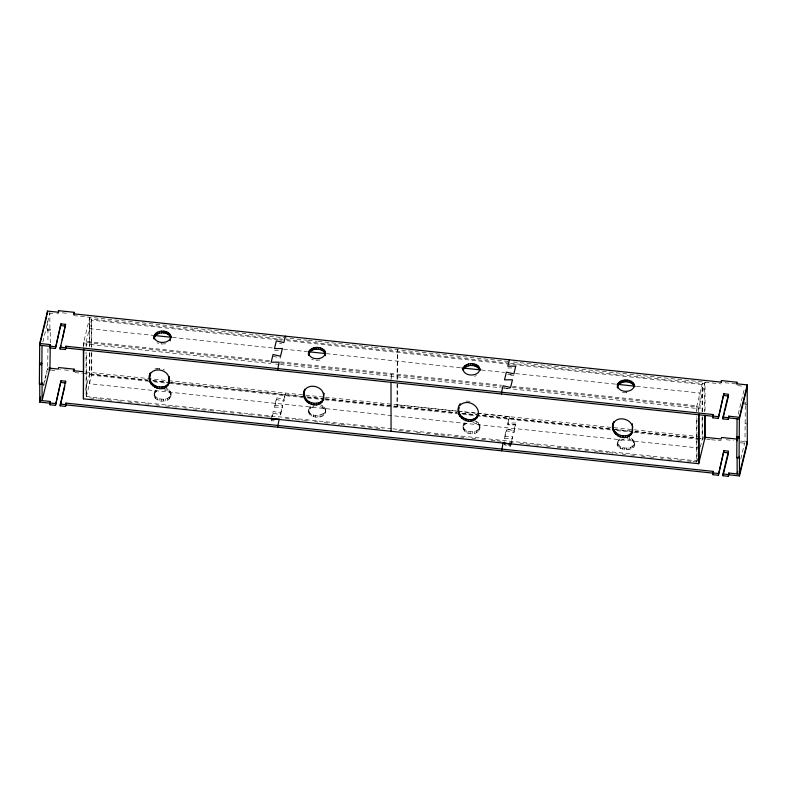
<?xml version="1.0" encoding="UTF-8"?>
<svg xmlns="http://www.w3.org/2000/svg" width="787" height="787" viewBox="0 0 787 787"><rect width="100%" height="100%" fill="white"/><g stroke="black" fill="none" stroke-linecap="round" stroke-linejoin="round"><path stroke-width="0.59" stroke-dasharray="3.94 2.95" d="M171.005 394.799L169.441 392.083L166.037 390.254L166.027 388.493C174.252 390.027 171.3 401.99 163.44 400.967C157.302 402.787 149.874 394.208 157.607 390.834M155.993 391.847L155.993 390.086C148.231 399.422 171.054 403.485 170.995 393.038M325.454 409.329C328.169 421.33 302.395 418.418 310.452 408.128L310.452 406.377C300.772 421.694 339.138 414.641 320.486 404.784M474.945 421.075C483.169 422.599 480.208 434.562 472.357 433.539C466.209 435.359 458.782 426.78 466.524 423.416M464.91 424.419L464.91 422.658C457.149 431.994 479.962 436.057 479.913 425.619M634.371 443.691L632.807 440.976L631.292 439.913L631.292 438.152C647.357 457.109 598.927 448.452 625.075 438.693M619.369 440.74L619.369 438.979C611.607 448.315 634.42 452.377 634.371 441.93M42.852 342.02L49.856 313.088L49.876 330.884L47.564 330.638L47.545 319.955M47.564 330.638L47.928 329.104L50.25 329.35L50.27 342.778M49.876 330.884L50.25 329.35M47.958 348.641L47.614 369.703L48.282 369.772M58.268 313.777L56.89 313.826M43.413 385.305L47.604 367.942M43.688 385.905L44.18 383.879M44.672 381.852L45.164 379.826M45.646 377.799L46.138 375.783M46.63 373.756L47.122 371.73M83.363 347.195L83.363 343.752L89.757 317.289L89.797 346.683M85.498 390.283L89.826 372.399L89.797 351.582M156.829 370.008L157.203 368.473L161.365 368.837M159.328 370.028L159.702 368.493M271.249 419.077L273.109 411.404L280.625 413.067L280.625 414.828L273.109 413.155L273.109 411.404M274.555 405.433L282.484 405.394L282.484 407.154L274.555 407.184L276.404 397.76L283.93 399.422L283.93 401.183L276.414 399.511L276.404 397.76M273.109 413.155L271.249 420.829L274.653 420.819M274.555 407.184L276.414 399.511M280.625 413.067L282.484 405.394M283.93 399.422L285.474 393.028L283.93 401.183M280.625 414.828L282.484 407.154M397.425 384.046L397.081 406.397L397.051 384.331M504.585 436.716L512.514 436.647L512.524 438.428L504.595 438.467L504.585 436.687L506.444 429.013L513.96 430.676L513.96 432.466L506.444 430.764L506.444 429.013L513.96 430.705L515.819 423.003L507.89 423.072L507.89 424.823L515.819 424.793L515.819 423.003M507.89 423.072L509.435 416.648L460.749 411.512M504.595 438.467L506.444 430.764M512.514 436.647L510.665 446.111L504.221 444.675L510.665 446.081M510.93 445.009L512.524 438.408M513.96 432.466L515.819 424.764L507.89 424.803L509.435 416.648M698.62 412.073L698.62 408.63L705.014 382.197L705.054 411.591M697.587 458.457L696.741 461.959L696.682 416.648M700.351 447.055L702.398 438.595L702.368 416.549M738.196 414.178L744.64 387.568M747.257 404.429L744.935 404.184L745.309 402.649L744.984 440.327M740.783 458.87L744.709 442.668M310.452 408.128L314.013 406.426M474.433 376.334L476.381 375.635M154.872 368.965L157.203 368.473M165.526 343.762L161.158 344.057L157.154 342.876M319.984 360.043L315.617 360.348M622.409 392.536L628.892 392.654M274.486 350.323L280.142 350.294M507.822 367.962L513.478 367.932M466.111 401.055L470.282 401.409M62.458 312.842L69.207 313.551M725.043 382.738L736.917 383.987M48.873 312.98L54.214 313.541M73.663 315.597L192.923 328.169M194.133 328.297L307.314 340.23M308.268 340.338L317.053 341.263M318.037 341.361L363.299 346.142M364.42 346.26L373.038 347.165M374.189 347.283L508.146 361.41M513.36 361.99L721.099 383.899M737.734 385.65L743.666 386.279M509.327 363.141L89.384 318.824L89.423 347.008M510.547 363.269L704.64 383.731L704.68 411.896M278.313 339.827L91.459 320.122L91.499 347.047M279.533 339.954L281.972 340.21M286.862 340.722L702.083 384.509L702.122 412.663M89.393 328.651L152.904 335.341M172.442 337.407L273.807 348.09M283.576 349.123L306.782 351.573M326.32 353.629L461.88 367.923M481.418 369.988L504.624 372.438M515.613 373.589L615.759 384.154M636.516 386.338L700.017 393.038L700.046 411.394M269.488 360.761L86.304 341.44L86.314 346.339M280.477 361.912L501.526 385.227M512.514 386.387L696.928 405.826L696.928 410.725M269.282 361.784L83.737 342.188L83.737 345.867M280.27 362.945L501.23 386.25M512.219 387.401L698.994 407.095L698.994 410.775M83.363 343.752L270.826 363.525M275.627 364.027L279.237 364.411M280.438 364.538L500.345 387.725M501.545 387.853L505.146 388.237M506.346 388.355L698.62 408.63M744.964 423.711L747.276 423.957M85.901 371.985L167.434 380.583M168.654 380.711L324.421 397.14M325.434 397.238L459.529 411.385M59.625 369.398L60.599 369.497M64.455 369.91L71.214 370.618M397.455 404.862L457.267 411.168M458.496 411.306L475.584 413.106M476.804 413.234L703.863 437.178M740.626 441.054L744.63 441.477M726.303 439.726L733.425 440.474M89.452 373.933L148.054 380.111M152.934 380.623L170.022 382.433M171.241 382.561L305.523 396.717M306.743 396.845L323.841 398.645M325.061 398.773L456.903 412.703M461.782 413.224L611.932 429.053M613.152 429.181L630.249 430.991M635.129 431.502L703.489 438.713M50.948 370.057L56.29 370.618M74.952 372.585L82.261 373.353M83.471 373.481L147.966 380.288M152.835 380.8L167.434 382.334M168.654 382.462L302.513 396.579M307.383 397.101L324.421 398.891M325.641 399.019L457.099 412.88M461.969 413.401L614.086 429.466M615.306 429.594L633.565 431.522M634.775 431.65L705.359 439.087M706.569 439.215L710.218 439.608M711.438 439.736L721.177 440.759M740.183 442.766L744.925 443.268M148.93 381.252L91.528 375.202L91.499 351.946M153.819 381.774L168.467 383.318M169.687 383.446L302.808 397.484M307.687 397.996L323.565 399.668M324.785 399.796L457.906 413.834M462.786 414.346L611.784 430.066M616.664 430.578L632.541 432.25M633.761 432.378L699.712 439.333M700.086 448.118L89.472 383.731L89.423 351.887M391.68 428.718L86.373 396.52L86.314 352.458M392.91 428.846L696.997 460.907L696.938 415.625M89.807 397.937L97.017 398.694M98.227 398.822L106.639 399.707M107.839 399.835L112.639 400.337M117.45 400.849L122.26 401.36M128.261 401.99L134.272 402.619M135.472 402.747L141.483 403.387M145.083 403.761L149.894 404.272M155.905 404.902L159.505 405.285M165.516 405.915L171.527 406.554M172.727 406.682L178.738 407.312M183.538 407.814L187.149 408.197M193.159 408.837L196.76 409.21M201.57 409.722L208.781 410.48M209.981 410.607L215.982 411.237M220.793 411.749L225.603 412.25M230.404 412.762L234.014 413.136M238.815 413.647L243.626 414.159M248.436 414.66L253.237 415.172M258.047 415.674L265.258 416.431M266.459 416.559L271.259 417.071M285.681 418.586L292.892 419.353M295.292 419.599L302.503 420.366M303.713 420.494L308.514 420.996M314.525 421.625L318.125 422.009M324.136 422.649L330.147 423.278M331.347 423.406L339.758 424.291M340.958 424.419L345.768 424.921M352.979 425.688L355.38 425.934M361.39 426.574L367.401 427.203M368.601 427.331L374.612 427.971M375.812 428.089L383.023 428.856M398.645 430.499L404.646 431.138M405.846 431.256L410.657 431.768M416.667 432.397L421.468 432.909M426.279 433.411L429.889 433.794M434.69 434.306L439.5 434.808M440.7 434.936L449.111 435.821M453.922 436.332L458.723 436.834M459.923 436.962L467.134 437.72M471.944 438.231L476.745 438.733M481.555 439.244L486.366 439.746M491.167 440.258L495.977 440.769M497.177 440.887L504.388 441.655M509.199 442.156L514 442.668M520.01 443.297L523.611 443.681M526.021 443.937L533.232 444.694M534.432 444.822L541.643 445.58M546.444 446.091L551.254 446.593M557.265 447.223L560.865 447.606M564.476 447.99L570.477 448.62M571.677 448.747L580.098 449.633M584.898 450.144L588.509 450.518M594.51 451.158L598.12 451.531M599.32 451.659L607.731 452.545M608.931 452.673L617.342 453.558M622.153 454.069L625.754 454.453M630.564 454.955L635.375 455.466M641.375 456.096L644.986 456.48M649.787 456.981L654.597 457.493M660.608 458.123L663.008 458.378M667.819 458.88L672.619 459.392M677.43 459.903L682.231 460.405M687.041 460.916L691.852 461.418M693.052 461.546L699.063 462.205M627.288 438.733L631.292 439.913M472.83 422.412L478.348 424.655L479.913 427.371M163.912 389.84L166.037 390.254M504.152 387.784L510.596 389.24M279.562 343.368L281.707 343.84M273.04 356.295L280.556 357.967L280.556 356.206M311.613 359.167L313.501 359.934M320.486 406.545L323.89 408.374L325.454 411.089M162.968 369.329L164.522 369.979M744.935 401.813L744.935 404.184M702.358 411.65L702.329 383.485L696.672 406.859L696.682 411.749M702.122 417.563L702.152 439.589M634.312 443.396L634.312 445.157M633.86 440.504L633.86 442.264M633.683 444.803L633.683 446.554M632.807 439.215L632.807 440.976M632.522 446.052L632.522 447.803M630.908 447.055L630.918 448.816M629.403 437.385L629.403 439.146M628.961 447.754L628.97 449.515M626.737 391.237L626.747 392.988M626.816 448.098L626.816 449.849M624.603 448.059L624.603 449.81M622.487 447.636L622.487 449.397M620.599 446.868L620.599 448.629M619.084 445.806L619.084 447.567M618.208 440.228L618.208 441.989M618.031 444.517L618.031 446.278M617.579 441.635L617.52 444.852M479.854 427.075L479.854 428.836M479.401 424.193L479.401 425.944M479.224 428.482L479.224 430.243M478.348 422.904L478.348 424.655M478.063 429.732L478.063 431.492M476.833 421.842L476.833 423.593M476.45 430.745L476.46 432.496M474.512 431.443L474.512 433.194M472.357 431.778L472.357 433.539M470.144 431.738L470.144 433.499M468.029 431.325L468.029 433.076M466.14 430.558L466.14 432.319M464.625 429.495L464.625 431.246M463.75 423.908L463.75 425.669M463.573 428.207L463.573 429.958M463.12 425.314L463.061 428.541M397.425 379.147L397.386 349.733L397.051 379.462M391.365 378.104L391.365 374.661L390.991 379.639M325.395 410.794L325.395 412.545M324.942 407.902L324.942 409.663M324.765 412.201L324.765 413.952M323.89 406.613L323.89 408.374M323.605 413.441L323.605 415.202M322.375 405.551L322.375 407.312M321.991 414.454L322.001 416.215M320.053 415.152L320.053 416.913M317.899 415.497L317.899 417.248M315.685 415.457L315.685 417.208M313.57 415.034L313.57 416.795M311.682 414.267L311.682 416.028M310.167 413.205L310.167 414.965M309.291 407.627L309.301 409.378M309.114 411.916L309.114 413.677M308.661 409.024L308.602 412.25M170.936 394.503L170.936 396.264M170.484 391.611L170.484 393.372M170.307 395.91L170.307 397.671M169.431 390.322L169.441 392.083M169.146 397.16L169.146 398.92M167.916 389.26L167.916 391.021M167.542 398.163L167.542 399.924M165.595 398.861L165.595 400.622M163.44 399.206L163.44 400.967M161.158 342.306L161.158 344.057M161.227 399.166L161.237 400.927M159.112 398.743L159.112 400.504M157.223 397.986L157.233 399.737M155.708 396.914L155.708 398.675M154.832 391.336L154.842 393.097M154.655 395.625L154.655 397.386M154.203 392.743L154.144 395.959M91.735 347.234L91.705 319.069L86.049 342.434L86.058 346.113M91.745 352.133L91.774 374.179L86.117 397.543L86.058 352.232M47.928 329.104L47.948 342.532M513.891 375.576L507.448 374.14L513.891 375.596"/><path stroke-width="1.18" d="M154.134 335.882C153.898 344.49 170.612 344.637 170.927 336.177C168.497 328.317 152.403 329.812 154.075 339.099C154.577 331.17 168.723 330.776 170.927 337.938L170.927 336.177M308.593 352.163C308.356 360.771 325.061 360.928 325.385 352.468C322.955 344.608 306.851 346.103 308.534 355.39C308.848 346.919 325.552 347.077 325.326 355.685L325.326 353.934M463.051 368.454C462.815 377.062 479.519 377.219 479.844 368.749C477.67 361.489 463.002 362.02 463.051 370.215C465.707 363.751 477.552 363.801 479.844 370.51L479.844 368.749M617.51 384.764C617.274 393.382 633.978 393.53 634.302 385.069C631.872 377.209 615.768 378.704 617.441 387.991C617.952 380.062 632.099 379.668 634.302 386.83L634.302 385.069M149.678 376.334L150.376 372.94C143.598 385.325 164.631 395.851 169.038 382.6L167.71 385.797M168.664 384.135L169.362 376.835L168.998 382.275L169.362 380.741M304.136 392.624L304.835 389.221C298.057 401.616 319.089 412.142 323.496 398.891L322.158 402.088M323.123 400.426L323.821 393.116L323.447 398.566L323.821 397.032M476.617 418.379L477.955 415.172C472.672 429.456 450.99 416.185 460.257 403.849L459.293 405.512M477.581 416.707C481.969 406.289 467.212 397.838 459.883 405.384M613.053 425.196L613.752 421.802C606.974 434.188 628.006 444.714 632.414 431.463L631.076 434.66M632.04 432.998L632.738 426.672M50.27 346.437L49.925 368.188L42.085 400.593L42.065 382.816L41.691 384.351L39.38 384.105L39.694 343.486L47.535 311.081L58.218 312.213L58.592 310.678L74.037 312.301L73.948 314.446M46.699 316.315L39.694 345.247L50.378 346.369L50.378 344.608L39.694 343.486M47.053 314.869L47.535 311.081M41.691 384.351L42.016 345.493M39.38 384.105L39.743 382.571M62.262 339.827L65.577 324.352L60.943 323.86L55.415 348.474L50.014 347.903L50.378 344.608M50.014 347.903L50.378 346.369M58.504 312.813L58.592 310.678M40.609 396.874L39.773 400.347L50.457 401.478L50.083 404.764L55.493 405.335L61.012 380.731L65.646 381.213L65.655 382.974L61.022 382.482M50.457 403.229L39.773 402.108L40.265 400.081M55.415 348.474L60.943 323.86M74.037 312.301L73.663 313.836L721.099 382.138L721.472 380.603L736.917 382.236L736.543 383.771L747.227 384.892L739.387 417.297L728.703 416.166L728.339 419.461L722.928 418.891L722.928 417.14L728.457 394.287L723.824 393.795L718.295 418.409L712.894 417.838L713.258 414.542L65.823 346.241L65.459 349.536L60.048 348.966L65.577 324.352M60.048 348.966L60.884 345.532M50.083 404.764L50.457 401.478M65.459 349.536L65.823 346.241M55.493 405.335L61.012 380.731M747.227 384.892L747.306 441.753L739.465 474.158L728.782 473.036L728.408 476.322L723.007 475.751L722.997 474L728.526 451.148L723.892 450.656L718.374 475.269L712.963 474.699L713.337 471.403L65.901 403.101L65.528 406.397L60.127 405.826L65.646 381.213M60.127 405.826L64.819 386.397M65.528 406.397L65.901 403.101M48.794 368.07L58.287 369.073L58.661 367.539L74.106 369.162L73.732 370.697L83.471 371.73M74.067 371.12L74.106 369.162M705.054 415.261L705.083 437.306L698.689 463.71L83.432 398.832L83.737 349.103M149.687 380.239L150.051 374.799M150.022 382.167L150.061 378.704M150.986 384.036L151.36 382.502L150.386 380.633M152.521 385.719L152.894 384.184L151.36 382.502M154.518 387.086L154.891 385.551L152.894 384.184M156.849 388.07L157.223 386.535L154.891 385.551M159.348 388.581L159.722 387.047L164.542 386.574L168.074 384.263M161.847 388.591L162.22 387.056M164.178 388.109L164.542 386.574M166.175 387.155L166.549 385.62M285.396 336.167L283.851 342.561L276.335 340.889L274.476 348.572L282.405 348.533L280.556 356.206L273.04 354.534L271.181 362.207L279.11 362.177L277.565 370.323M304.146 396.53L304.51 391.09M304.48 398.458L304.52 394.995M305.445 400.327L305.818 398.793L304.844 396.923M306.979 402L307.353 400.465L305.818 398.793M308.976 403.377L309.35 401.842L307.353 400.465M311.308 404.351L311.682 402.816L309.35 401.842M313.806 404.872L314.18 403.337L319.001 402.865L322.532 400.553M316.305 404.882L316.679 403.347M318.637 404.4L319.001 402.865M320.634 403.446L320.998 401.911M458.595 408.906L458.969 407.371C456.293 417.277 470.449 423.721 476.991 416.844M458.605 412.811L458.978 411.276M458.929 414.749L459.303 413.205M459.903 416.608L460.267 415.074M461.438 418.291L461.812 416.756M463.435 419.668L463.809 418.133M465.766 420.642L466.14 419.107M468.265 421.153L468.639 419.619M470.764 421.173L471.138 419.638M473.095 420.681L473.459 419.146M475.092 419.727L475.456 418.192M501.526 392.211L503.07 385.787L510.586 387.489L512.445 379.787L504.516 379.846L506.375 372.143L513.891 373.845L515.751 366.142L507.822 366.211L509.366 359.787M613.063 429.102L613.427 423.662M613.388 431.03L613.427 427.567M614.362 432.899L614.726 431.365L613.762 429.495M615.896 434.581L616.26 433.047L614.726 431.365M617.893 435.949L618.267 434.414L616.26 433.047M620.225 436.933L620.599 435.398L618.267 434.414M622.724 437.444L623.097 435.909L627.918 435.437L631.449 433.125M625.222 437.454L625.596 435.919M627.544 436.972L627.918 435.437M629.551 436.018L629.915 434.483M632.738 429.604L632.364 431.138L632.404 423.77M712.894 417.838L713.258 414.542M718.295 418.409L723.824 393.795M722.928 418.891L724.315 413.185M724.866 410.893L728.457 396.038L723.824 395.556M712.963 474.699L713.337 471.403M728.339 419.461L728.703 416.166M718.374 475.269L723.892 450.656M723.007 475.751L728.26 454.05M747.227 386.653L739.396 419.058L728.713 417.927M728.782 474.787L739.465 475.919L739.436 456.362L739.072 457.896L736.75 457.65L737.075 418.812M728.408 476.322L728.782 473.036M739.072 457.896L739.387 417.297M737.704 471.6L737.144 473.912L737.124 457.306M739.465 475.919L747.306 443.514L747.306 441.753L745.968 441.615M150.012 374.474C153.947 366.585 168.221 369.772 168.989 378.37M304.471 390.755C308.406 382.866 322.67 386.053 323.447 394.651M613.378 423.337C617.087 416.048 629.266 418.222 632.03 425.305M271.249 419.077L279.178 419.038L277.634 427.193M60.943 325.621L65.577 326.113M154.124 335.478L171.222 337.279M308.002 351.7L325.1 353.501M461.88 367.923L480.198 369.86M616.978 384.282L635.296 386.21M50.004 346.152L55.415 346.713M60.048 347.205L65.459 347.775M712.894 416.077L718.295 416.648M722.928 417.14L728.339 417.71M65.833 348.002L713.268 416.303M39.724 363.043L42.036 363.289M737.094 436.588L739.416 436.824M39.35 364.578L41.672 364.824M736.73 438.123L739.042 438.369M73.142 370.825L74.106 370.923M704.139 437.208L721.177 438.998L721.541 437.464L736.986 439.097L736.622 440.631L737.281 440.7M48.942 369.841L50.279 369.988M723.902 452.417L728.536 452.899M50.083 403.013L55.483 403.583M60.117 404.065L65.528 404.636M712.963 472.938L718.364 473.508M722.997 474L728.408 474.571M65.901 404.862L713.337 473.164M620.599 435.398L623.097 435.909M311.682 402.816L314.18 403.337M157.223 386.535L159.722 387.047M510.665 444.35L503.149 442.648L501.604 450.833M736.917 382.236L736.917 383.987M721.472 380.603L721.472 382.364M704.68 415.575L704.709 438.841M698.994 413.982L699.063 462.205M698.63 415.516L698.689 463.71M633.791 383.643L633.791 385.404M632.738 382.354L632.738 384.115M631.213 381.292L631.213 383.053M629.334 380.524L629.334 382.285M627.209 380.111L627.219 381.862M625.006 380.072L625.006 381.823M622.851 380.406L622.851 382.167M620.904 381.105L620.904 382.866M619.3 382.118L619.3 383.869M618.139 383.367L618.139 385.118M501.526 392.182L501.526 393.972M479.332 367.322L479.332 369.083M478.28 366.044L478.28 367.795M476.755 364.971L476.765 366.732M474.876 364.214L474.876 365.965M472.751 363.791L472.761 365.552M470.547 363.751L470.547 365.512M468.393 364.096L468.393 365.847M466.445 364.794L466.445 366.545M464.842 365.798L464.842 367.559M463.681 367.047L463.681 368.808M391.001 383.082L391.06 431.276M325.385 352.468L325.385 354.219M324.874 351.041L324.874 352.802M323.821 349.753L323.821 351.514M322.296 348.69L322.306 350.441M320.417 347.923L320.417 349.684M318.292 347.5L318.302 349.261M316.089 347.46L316.089 349.221M313.934 347.805L313.934 349.566M311.986 348.503L311.986 350.264M310.383 349.517L310.383 351.268M309.222 350.756L309.222 352.517M170.415 334.75L170.415 336.511M170.228 339.049L170.238 340.801M169.362 333.462L169.362 335.223M167.847 332.399L167.847 334.16M165.959 331.632L165.959 333.393M163.844 331.219L163.844 332.97M161.63 331.179L161.63 332.931M159.476 331.514L159.476 333.275M157.528 332.212L157.528 333.973M155.924 333.226L155.924 334.987M154.764 334.475L154.764 336.226M83.373 350.638L83.432 398.832M39.743 383.761L39.773 402.108"/></g></svg>
